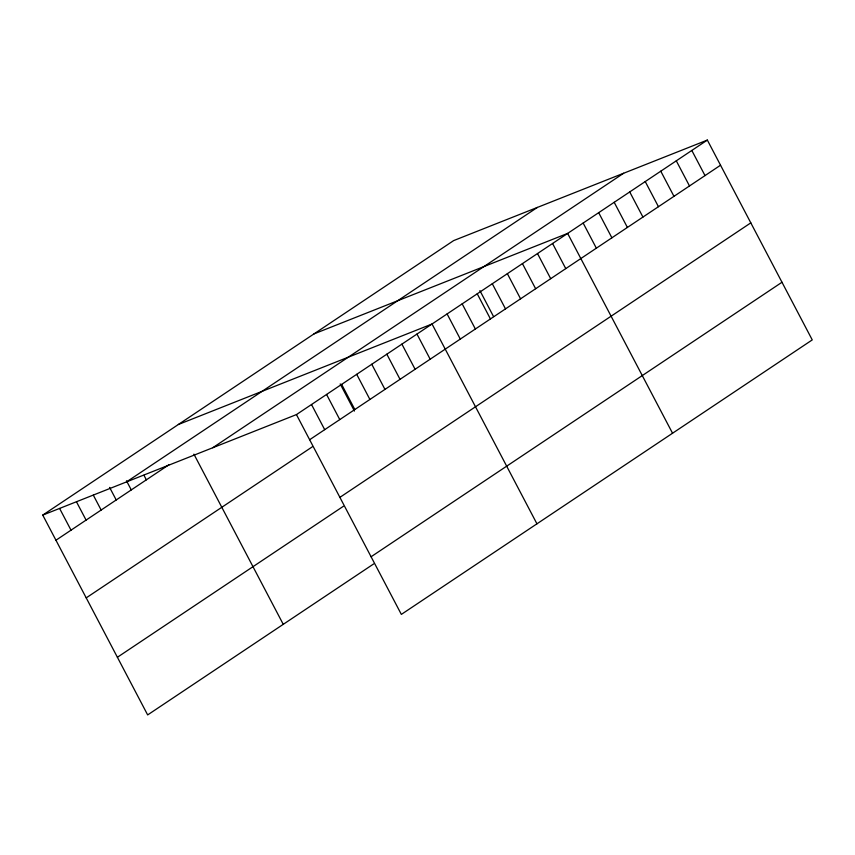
<?xml version="1.0" encoding="UTF-8"?>
<svg xmlns="http://www.w3.org/2000/svg" width="855" height="855" viewBox="0 0 855 855"><rect width="100%" height="100%" fill="white"/><g stroke="black" fill="none" stroke-linecap="round" stroke-linejoin="round"><path stroke-width="1.28" d="M42.75 515.095L453.652 240.597L707.342 140.081L812.25 339.905L401.348 614.403L296.439 414.59L42.75 515.095L147.659 714.919L373.656 563.937M126.465 481.931L537.368 207.423M55.949 540.232L168.948 464.746M212.724 447.753L623.626 173.255M296.439 414.59L707.342 140.081M309.638 439.727L720.541 165.218M86.205 597.88L312.203 446.898M339.895 497.364L750.808 222.866M117.392 657.271L343.389 506.288M371.081 556.755L781.983 282.257M313.945 333.92L567.635 233.415L672.543 433.229M178.353 424.508L432.042 324.002L536.94 523.816M691.823 150.459L705.012 175.585M676.294 160.826L689.493 185.963M660.776 171.192L673.964 196.329M645.247 181.57L658.446 206.696M629.729 191.937L642.928 217.074M614.2 202.304L627.399 227.441M598.682 212.671L611.881 237.808M583.163 223.048L596.352 248.174M552.565 243.483L565.764 268.62M537.506 253.55L550.695 278.677M522.437 263.607L535.636 288.744M507.368 273.675L520.567 298.812M492.298 283.742L505.497 308.879M479.901 290.593L493.559 316.596M477.24 293.81L490.428 318.936M462.17 303.867L475.369 329.004M447.101 313.935L460.3 339.072M416.973 334.07L430.172 359.196M401.903 344.127L415.103 369.264M386.834 354.194L400.033 379.331M371.775 364.262L384.964 389.399M356.706 374.33L369.905 399.456M341.637 384.387L354.836 409.524M340.194 383.927L354.44 411.052M326.567 394.454L339.766 419.591M311.509 404.522L324.697 429.659M193.914 454.165L283.251 624.332M143.95 475.273L146.344 479.837M126.476 480.767L131.275 489.904M109.611 487.403L116.216 499.972M93.345 495.184L101.147 510.04M76.48 501.821L86.077 520.096M59.615 508.458L71.008 530.164"/></g></svg>
